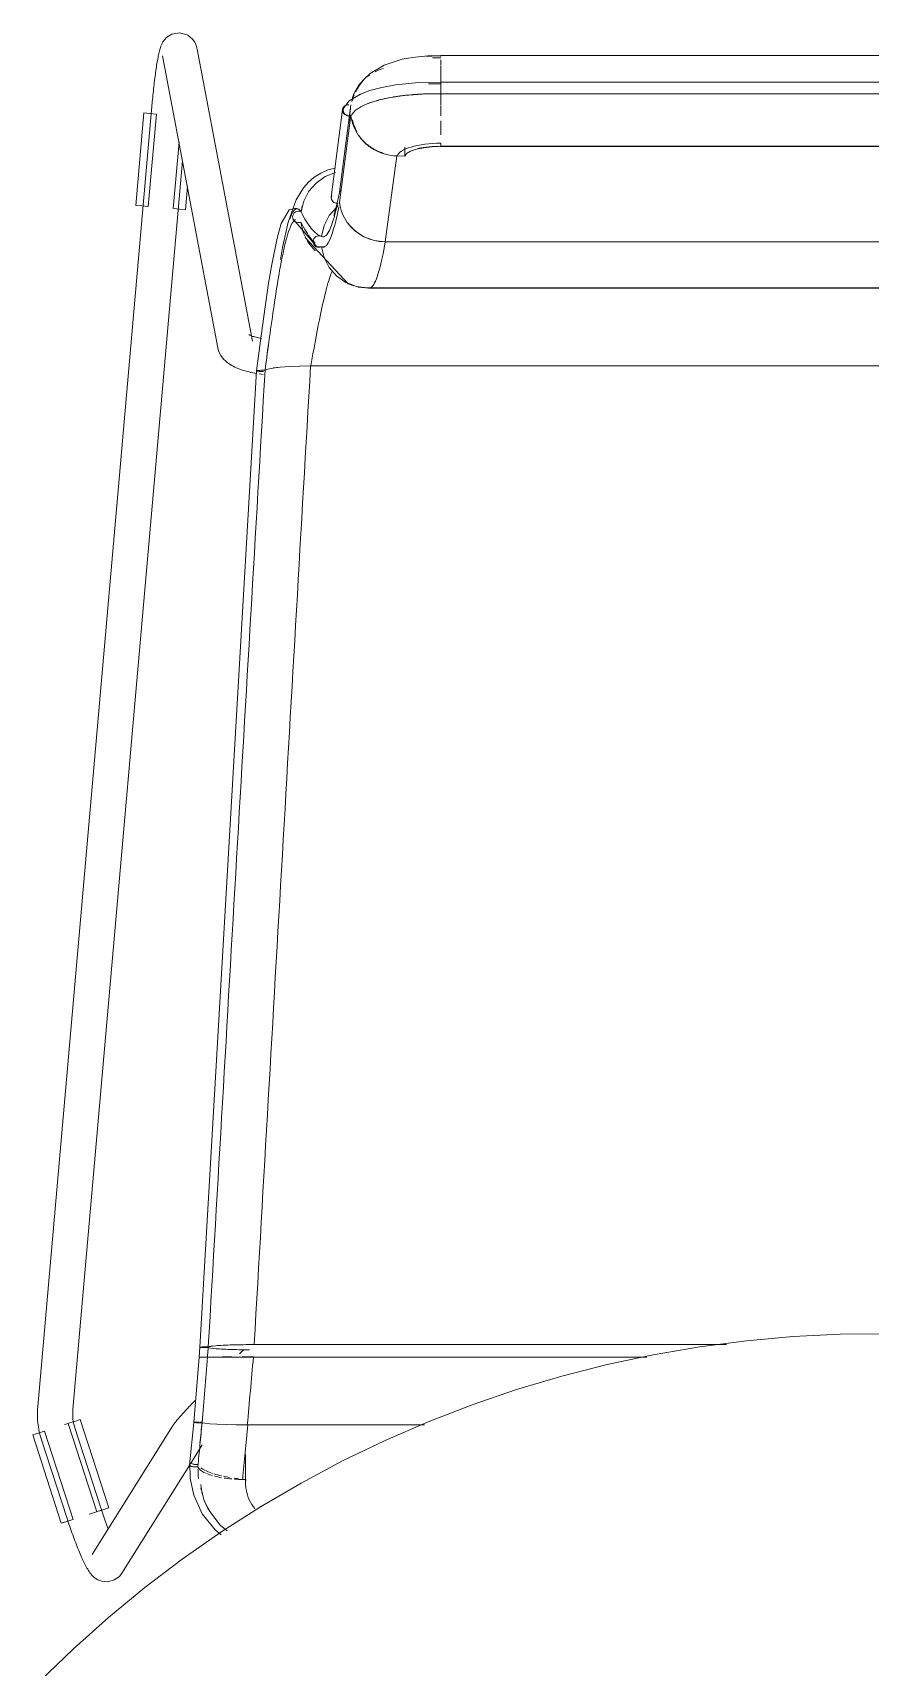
# Model space of a CAD drawing. Header units: millimetres. Extents: x 79795 to 317870, y -36033 to 97293.
# Drawn here: x 208511 to 208796, y 12592 to 13148 of the extents above; entities that cross this region are included whole.
import ezdxf

# ---------------------------------------------------------------- set-up
doc = ezdxf.new("R2010")
doc.units = ezdxf.units.MM
doc.header["$MEASUREMENT"] = 0
doc.layers.add('I-FURN', color=8, linetype='CONTINUOUS', lineweight=9)

msp = doc.modelspace()

# ---------------------------------------------------------------- linework, layer by layer
at = {"layer": 'I-FURN'}
for p, q in [((208561.12, 13147.86), (208558.36, 13147.37)), ((208563.87, 13147.02), (208561.12, 13147.86)), ((208554.3, 13142.06), (208554.19, 13141.66)), ((208554.41, 13142.46), (208554.3, 13142.06)), ((208554.54, 13142.85), (208554.41, 13142.46)), ((208554.68, 13143.26), (208554.54, 13142.85)), ((208554.85, 13143.69), (208554.68, 13143.26)), ((208555.07, 13144.16), (208554.85, 13143.69)), ((208555.37, 13144.72), (208555.07, 13144.16)), ((208555.85, 13145.42), (208555.37, 13144.72)), ((208556.7, 13146.33), (208555.85, 13145.42)), ((208558.36, 13147.37), (208556.7, 13146.33)), ((208563.87, 13147.02), (208565.44, 13145.7)), ((208565.44, 13145.7), (208566.19, 13144.62)), ((208566.19, 13144.62), (208566.57, 13143.82)), ((208566.57, 13143.82), (208566.78, 13143.2)), ((208566.78, 13143.2), (208566.92, 13142.68)), ((208566.92, 13142.68), (208567, 13142.27)), ((208585.82, 13042.97), (208567, 13142.27)), ((208553.23, 13136.78), (208553.14, 13136.19)), ((208553.32, 13137.35), (208553.23, 13136.78)), ((208553.41, 13137.9), (208553.32, 13137.35)), ((208553.51, 13138.43), (208553.41, 13137.9)), ((208553.6, 13138.94), (208553.51, 13138.43)), ((208553.7, 13139.44), (208553.6, 13138.94)), ((208553.79, 13139.92), (208553.7, 13139.44)), ((208553.89, 13140.38), (208553.79, 13139.92)), ((208553.99, 13140.82), (208553.89, 13140.38)), ((208554.09, 13141.25), (208553.99, 13140.82)), ((208554.19, 13141.66), (208554.09, 13141.25)), ((208555.21, 13140.03), (208574.03, 13040.74)), ((208625.82, 13133.94), (208630.54, 13136.81)), ((208630.54, 13136.81), (208636.69, 13138.83)), ((208636.69, 13138.83), (208640.18, 13139.48)), ((208640.18, 13139.48), (208645.39, 13140)), ((208645.39, 13140), (208649.91, 13140.08)), ((208649.91, 13140.08), (208649.91, 13139.91)), ((208944.76, 13140.08), (208649.91, 13140.08)), ((208649.91, 13139.78), (208649.91, 13140.06)), ((208649.91, 13136.84), (208649.91, 13138.59)), ((208649.91, 13133.98), (208649.91, 13136.56)), ((208552.43, 13130.96), (208552.35, 13130.25)), ((208552.52, 13131.66), (208552.43, 13130.96)), ((208552.6, 13132.35), (208552.52, 13131.66)), ((208552.69, 13133.02), (208552.6, 13132.35)), ((208552.78, 13133.69), (208552.69, 13133.02)), ((208552.86, 13134.33), (208552.78, 13133.69)), ((208552.95, 13134.97), (208552.86, 13134.33)), ((208553.05, 13135.59), (208552.95, 13134.97)), ((208553.14, 13136.19), (208553.05, 13135.59)), ((208622.17, 13130.03), (208623.84, 13132.1)), ((208623.84, 13132.1), (208625.82, 13133.94)), ((208634.46, 13130.1), (208642.35, 13130.89)), ((208642.35, 13130.89), (208649.91, 13131.04)), ((208649.91, 13133.82), (208649.91, 13130.8)), ((208649.91, 13130.8), (208649.91, 13133.81)), ((208649.91, 13131.04), (208649.91, 13130.97)), ((208944.76, 13131.04), (208649.91, 13131.04)), ((208649.91, 13127.09), (208649.91, 13131.04)), ((208649.91, 13130.97), (208649.91, 13130.78)), ((208649.91, 13130.78), (208649.91, 13130.47)), ((208551.89, 13125.84), (208551.82, 13125.09)), ((208551.96, 13126.59), (208551.89, 13125.84)), ((208552.03, 13127.33), (208551.96, 13126.59)), ((208552.11, 13128.07), (208552.03, 13127.33)), ((208552.19, 13128.81), (208552.11, 13128.07)), ((208552.27, 13129.53), (208552.19, 13128.81)), ((208552.35, 13130.25), (208552.27, 13129.53)), ((208618.71, 13124.65), (208622.54, 13126.96)), ((208620.84, 13127.76), (208622.17, 13130.03)), ((208622.54, 13126.96), (208625.71, 13128.15)), ((208625.71, 13128.15), (208629.75, 13129.23)), ((208632.08, 13125.68), (208628.58, 13124.88)), ((208629.75, 13129.23), (208634.46, 13130.1)), ((208637.51, 13126.51), (208632.08, 13125.68)), ((208643.5, 13126.99), (208637.51, 13126.51)), ((208649.91, 13127.08), (208643.5, 13126.99)), ((208649.91, 13130.47), (208649.91, 13130.08)), ((208649.91, 13130.08), (208649.91, 13129.63)), ((208649.91, 13129.63), (208649.91, 13129.14)), ((208649.91, 13129.14), (208649.91, 13128.64)), ((208649.91, 13128.64), (208649.91, 13128.16)), ((208649.91, 13128.16), (208649.91, 13127.74)), ((208649.91, 13127.74), (208649.91, 13127.41)), ((208649.91, 13127.41), (208649.91, 13127.19)), ((208649.91, 13127.19), (208649.91, 13127.09)), ((208649.91, 13127.11), (208649.91, 13123.3)), ((208649.91, 13123.3), (208649.91, 13127.11)), ((208649.91, 13127.08), (208944.76, 13127.08)), ((208551.73, 13124.18), (208512.79, 12680.86)), ((208546.16, 13089.16), (208548.92, 13120.57)), ((208548.92, 13120.57), (208550.96, 13120.4)), ((208550.39, 13088.79), (208553.15, 13120.2)), ((208550.96, 13120.4), (208553.03, 13120.21)), ((208551.75, 13124.34), (208551.73, 13124.18)), ((208551.82, 13125.09), (208551.75, 13124.34)), ((208612.6, 13091.99), (208616.46, 13121.77)), ((208615.43, 13090.09), (208619.28, 13119.79)), ((208615.45, 13093.64), (208619.3, 13123.33)), ((208616.82, 13122.27), (208618.71, 13124.65)), ((208618.53, 13117.36), (208619.15, 13122.14)), ((208625.75, 13124), (208625.24, 13123.81)), ((208628.58, 13124.88), (208625.75, 13124)), ((208649.91, 13119.54), (208649.91, 13123.1)), ((208649.91, 13116.07), (208649.91, 13117.92)), ((208649.91, 13116.06), (208649.91, 13115.59)), ((208649.91, 13113.09), (208649.91, 13115.55)), ((208560.83, 13110.65), (208558.84, 13088.05)), ((208637.56, 13108.93), (208637.56, 13105.92)), ((208641.53, 13108.24), (208644.02, 13108.75)), ((208644.02, 13108.75), (208646.87, 13109.07)), ((208646.87, 13109.07), (208649.91, 13109.18)), ((208944.76, 13109.24), (208649.91, 13109.24)), ((208649.91, 13109.18), (208944.76, 13109.18)), ((208524.74, 12679.81), (208562.04, 13104.31)), ((208630.98, 13076.71), (208634.84, 13105.99)), ((208634.84, 13105.99), (208637.56, 13105.92)), ((208637.56, 13105.92), (208638.2, 13106.78)), ((208638.2, 13106.78), (208639.55, 13107.57)), ((208639.55, 13107.57), (208641.53, 13108.24)), ((208606.84, 13098.78), (208604.87, 13097.1)), ((208609.04, 13100.16), (208606.84, 13098.78)), ((208610.54, 13098.93), (208607.46, 13096.76)), ((208611.41, 13101.19), (208609.04, 13100.16)), ((208614.06, 13100.33), (208610.54, 13098.93)), ((208613.92, 13101.84), (208611.41, 13101.19)), ((208563.07, 13087.68), (208563.77, 13095.57)), ((208603.13, 13095.13), (208600.63, 13091.02)), ((208604.87, 13097.1), (208603.13, 13095.13)), ((208604.98, 13093.93), (208603.24, 13090.61)), ((208607.46, 13096.76), (208604.98, 13093.93)), ((208612.66, 13092.23), (208612.59, 13091.76)), ((208612.84, 13092.67), (208612.66, 13092.23)), ((208614.2, 13088.12), (208615.58, 13094.42)), ((208548.2, 13088.98), (208546.16, 13089.16)), ((208550.27, 13088.8), (208548.2, 13088.98)), ((208561.03, 13087.86), (208558.96, 13088.04)), ((208563.07, 13087.68), (208561.03, 13087.86)), ((208595.56, 13083.03), (208598.33, 13087.67)), ((208600.63, 13091.02), (208597.95, 13083.39)), ((208598.33, 13087.67), (208600.51, 13088.2)), ((208599.73, 13086.21), (208600.03, 13086.61)), ((208600.03, 13086.61), (208599.73, 13086.22)), ((208600.03, 13086.61), (208600.42, 13086.92)), ((208600.42, 13086.92), (208600.03, 13086.61)), ((208600.42, 13086.92), (208600.87, 13087.11)), ((208600.87, 13087.11), (208600.42, 13086.92)), ((208600.51, 13088.2), (208601.43, 13087.9)), ((208600.87, 13087.11), (208601.37, 13087.19)), ((208601.37, 13087.19), (208600.87, 13087.11)), ((208601.37, 13087.19), (208601.86, 13087.14)), ((208601.86, 13087.15), (208601.37, 13087.19)), ((208602.33, 13086.98), (208601.86, 13087.15)), ((208601.86, 13087.14), (208602.33, 13086.98)), ((208603.24, 13090.61), (208602.33, 13086.98)), ((208602.33, 13086.98), (208602.72, 13088.99)), ((208614.45, 13088.59), (208611.94, 13085.72)), ((208612.59, 13091.76), (208612.66, 13091.29)), ((208612.66, 13091.29), (208612.85, 13090.85)), ((208612.85, 13090.85), (208613.14, 13090.47)), ((208613.14, 13090.47), (208613.52, 13090.17)), ((208613.45, 13085.69), (208614.2, 13088.12)), ((208613.52, 13090.17), (208613.97, 13089.97)), ((208613.97, 13089.97), (208614.47, 13089.9)), ((208614.94, 13089.02), (208614.45, 13088.59)), ((208614.47, 13089.9), (208614.96, 13089.93)), ((208615.43, 13090.09), (208615.62, 13088.94)), ((208594.15, 13078.03), (208595.56, 13083.03)), ((208597.95, 13083.39), (208596.06, 13074.87)), ((208599.46, 13085.28), (208599.54, 13085.76)), ((208599.53, 13085.76), (208599.46, 13085.28)), ((208599.52, 13084.79), (208599.46, 13085.28)), ((208599.46, 13085.28), (208599.52, 13084.79)), ((208599.7, 13084.33), (208599.52, 13084.79)), ((208599.52, 13084.79), (208599.7, 13084.33)), ((208599.73, 13086.22), (208599.53, 13085.76)), ((208599.54, 13085.76), (208599.73, 13086.21)), ((208599.66, 13084.42), (208607.78, 13075)), ((208599.81, 13084.15), (208599.68, 13084.36)), ((208599.99, 13083.93), (208599.7, 13084.33)), ((208599.7, 13084.33), (208599.99, 13083.93)), ((208600.37, 13083.61), (208599.99, 13083.93)), ((208599.99, 13083.93), (208600.37, 13083.61)), ((208600.82, 13083.4), (208600.37, 13083.61)), ((208600.37, 13083.61), (208600.82, 13083.4)), ((208601.31, 13083.31), (208600.82, 13083.4)), ((208600.82, 13083.4), (208601.31, 13083.31)), ((208601.81, 13083.34), (208601.31, 13083.31)), ((208601.31, 13083.31), (208601.81, 13083.34)), ((208602.28, 13083.49), (208601.81, 13083.34)), ((208601.81, 13083.34), (208602.28, 13083.49)), ((208603.08, 13079.88), (208602.28, 13083.49)), ((208602.28, 13083.49), (208603.07, 13079.88)), ((208610.19, 13082.32), (208609.29, 13078.61)), ((208611.94, 13085.72), (208610.19, 13082.32)), ((208618.06, 13083.32), (208620.55, 13080.58)), ((208592.35, 13069.01), (208594.15, 13078.03)), ((208603.07, 13079.88), (208604.71, 13076.56)), ((208604.72, 13076.56), (208603.08, 13079.88)), ((208603.77, 13078.23), (208618.37, 13062.53)), ((208604.71, 13076.56), (208607.11, 13073.72)), ((208607.11, 13073.72), (208604.72, 13076.56)), ((208606.52, 13077.35), (208606.45, 13076.86)), ((208606.45, 13076.86), (208606.52, 13076.37)), ((208606.46, 13076.86), (208606.52, 13077.35)), ((208606.52, 13076.37), (208606.46, 13076.86)), ((208606.52, 13077.35), (208606.71, 13077.81)), ((208606.71, 13077.81), (208606.52, 13077.35)), ((208606.71, 13075.91), (208606.52, 13076.37)), ((208606.52, 13076.37), (208606.71, 13075.91)), ((208606.71, 13077.81), (208607, 13078.21)), ((208607, 13078.21), (208606.71, 13077.81)), ((208607, 13075.5), (208606.71, 13075.91)), ((208606.71, 13075.91), (208607, 13075.5)), ((208607.38, 13078.53), (208607, 13078.21)), ((208607, 13078.21), (208607.39, 13078.52)), ((208607.39, 13075.19), (208607, 13075.5)), ((208607, 13075.5), (208607.38, 13075.19)), ((208607.83, 13078.73), (208607.38, 13078.53)), ((208607.38, 13075.19), (208607.83, 13074.99)), ((208607.39, 13078.52), (208607.84, 13078.73)), ((208607.84, 13074.99), (208607.39, 13075.19)), ((208608.33, 13078.81), (208607.83, 13078.73)), ((208607.84, 13078.73), (208608.33, 13078.81)), ((208608.33, 13078.81), (208608.82, 13078.77)), ((208608.82, 13078.77), (208608.33, 13078.81)), ((208608.61, 13078.89), (208609.05, 13078.71)), ((208608.82, 13078.77), (208609.29, 13078.61)), ((208609.29, 13078.61), (208608.82, 13078.77)), ((208620.55, 13080.58), (208623.66, 13078.5)), ((208623.66, 13078.5), (208627.21, 13077.19)), ((208627.21, 13077.19), (208630.98, 13076.71)), ((208963.69, 13076.71), (208630.98, 13076.71)), ((208630.98, 13076.71), (208963.69, 13076.71)), ((208596.06, 13074.87), (208595.33, 13070.81)), ((208607.48, 13075.14), (208610.36, 13075.09)), ((208607.83, 13074.99), (208608.33, 13074.9)), ((208608.33, 13074.91), (208607.84, 13074.99)), ((208608.82, 13074.94), (208608.33, 13074.91)), ((208608.33, 13074.9), (208608.82, 13074.94)), ((208609.29, 13075.11), (208608.82, 13074.94)), ((208608.82, 13074.94), (208609.29, 13075.1)), ((208609.29, 13075.1), (208610.19, 13071.39)), ((208611.94, 13068), (208610.19, 13071.39)), ((208610.19, 13071.39), (208611.94, 13067.99)), ((208591.31, 13062.7), (208592.35, 13069.01)), ((208614.45, 13065.13), (208611.94, 13068)), ((208611.94, 13067.99), (208614.45, 13065.12)), ((208617.59, 13062.96), (208614.45, 13065.13)), ((208614.45, 13065.12), (208617.58, 13062.95)), ((208590.13, 13054.68), (208591.31, 13062.7)), ((208617.27, 13063.13), (208621.73, 13061.4)), ((208617.58, 13062.95), (208621.15, 13061.59)), ((208621.16, 13061.59), (208617.59, 13062.96)), ((208618.37, 13062.53), (208620.29, 13061.83)), ((208621.15, 13061.59), (208624.94, 13061.11)), ((208624.94, 13061.11), (208621.16, 13061.59)), ((208621.73, 13061.4), (208625.48, 13060.96)), ((208969.73, 13061.11), (208624.94, 13061.11)), ((208624.94, 13061.11), (208969.73, 13061.11)), ((208625.48, 13060.96), (208930.28, 13060.96)), ((208588.78, 13044.75), (208590.13, 13054.68)), ((208584.6, 13045.2), (208584.62, 13045.19)), ((208584.62, 13045.19), (208584.7, 13045.15)), ((208584.7, 13045.15), (208584.78, 13045.1)), ((208584.78, 13045.1), (208584.94, 13045.02)), ((208584.94, 13045.02), (208585.13, 13044.94)), ((208585.13, 13044.94), (208585.36, 13044.84)), ((208585.36, 13044.84), (208585.63, 13044.74)), ((208585.63, 13044.74), (208585.94, 13044.63)), ((208585.94, 13044.63), (208586.27, 13044.53)), ((208586.27, 13044.53), (208586.64, 13044.42)), ((208586.64, 13044.42), (208587.03, 13044.31)), ((208587.03, 13044.31), (208587.45, 13044.2)), ((208587.22, 13032.89), (208588.78, 13044.75)), ((208587.45, 13044.2), (208587.9, 13044.1)), ((208587.9, 13044.1), (208588.37, 13044)), ((208588.37, 13044), (208588.86, 13043.9)), ((208574.03, 13040.74), (208574.29, 13039.75)), ((208574.29, 13039.75), (208574.65, 13038.86)), ((208574.65, 13038.86), (208575.09, 13038.07)), ((208575.09, 13038.07), (208575.57, 13037.38)), ((208575.57, 13037.38), (208576.08, 13036.78)), ((208576.08, 13036.78), (208576.6, 13036.26)), ((208576.6, 13036.26), (208577.13, 13035.81)), ((208587.22, 13032.89), (208567.93, 12700.98)), ((208577.13, 13035.81), (208577.67, 13035.41)), ((208577.67, 13035.41), (208578.2, 13035.05)), ((208578.2, 13035.05), (208578.74, 13034.73)), ((208578.74, 13034.73), (208579.28, 13034.44)), ((208579.28, 13034.44), (208579.83, 13034.17)), ((208579.83, 13034.17), (208580.39, 13033.91)), ((208580.39, 13033.91), (208580.96, 13033.68)), ((208580.96, 13033.68), (208581.54, 13033.46)), ((208581.54, 13033.46), (208582.13, 13033.25)), ((208582.13, 13033.25), (208582.74, 13033.06)), ((208582.74, 13033.06), (208583.35, 13032.88)), ((208583.35, 13032.88), (208583.98, 13032.7)), ((208583.98, 13032.7), (208584.63, 13032.54)), ((208584.63, 13032.54), (208585.28, 13032.39)), ((208585.28, 13032.39), (208585.95, 13032.25)), ((208585.95, 13032.25), (208586.63, 13032.11)), ((208586.63, 13032.11), (208587.32, 13031.99)), ((208587.29, 13032.95), (208587.22, 13032.89)), ((208587.22, 13032.89), (208587.29, 13032.95)), ((208587.22, 13032.89), (208587.28, 13032.84)), ((208587.28, 13032.84), (208587.22, 13032.89)), ((208587.28, 13032.84), (208587.47, 13032.79)), ((208587.46, 13032.79), (208587.28, 13032.84)), ((208587.49, 13033), (208587.29, 13032.95)), ((208587.29, 13032.95), (208587.48, 13033)), ((208587.75, 13032.75), (208587.46, 13032.79)), ((208587.47, 13032.79), (208587.76, 13032.75)), ((208587.48, 13033), (208587.78, 13033.04)), ((208587.79, 13033.04), (208587.49, 13033)), ((208588.13, 13032.71), (208587.75, 13032.75)), ((208587.76, 13032.75), (208588.14, 13032.71)), ((208587.78, 13033.04), (208588.17, 13033.07)), ((208588.17, 13033.07), (208587.79, 13033.04)), ((208588.03, 13031.87), (208588.74, 13031.76)), ((208588.59, 13032.69), (208588.13, 13032.71)), ((208588.14, 13032.71), (208588.59, 13032.69)), ((208588.63, 13033.1), (208588.17, 13033.07)), ((208588.17, 13033.07), (208588.62, 13033.1)), ((208588.59, 13032.69), (208589.08, 13032.68)), ((208589.08, 13032.68), (208588.59, 13032.69)), ((208588.62, 13033.1), (208589.12, 13033.1)), ((208589.12, 13033.1), (208588.63, 13033.1)), ((208588.74, 13031.76), (208589.47, 13031.66)), ((208589.08, 13032.68), (208589.58, 13032.68)), ((208589.58, 13032.68), (208589.08, 13032.68)), ((208589.62, 13033.1), (208589.12, 13033.1)), ((208589.12, 13033.1), (208589.61, 13033.1)), ((208589.61, 13033.1), (208590.09, 13033.08)), ((208590.09, 13033.08), (208589.62, 13033.1)), ((208590.99, 13033.48), (208590.09, 13033.08)), ((208590.09, 13033.08), (208590.99, 13033.48)), ((208592.74, 13033.85), (208590.99, 13033.48)), ((208590.99, 13033.48), (208592.73, 13033.85)), ((208595.23, 13034.16), (208592.74, 13033.85)), ((208592.92, 13033.88), (208595.2, 13034.16)), ((208598.33, 13034.4), (208595.23, 13034.16)), ((208595.23, 13034.16), (208598.29, 13034.4)), ((208601.87, 13034.55), (208598.33, 13034.4)), ((208598.33, 13034.4), (208601.81, 13034.55)), ((208605.64, 13034.61), (208601.87, 13034.55)), ((208601.87, 13034.55), (208605.56, 13034.61)), ((208989.04, 13034.61), (208605.64, 13034.61)), ((208605.64, 13034.61), (208989.04, 13034.61)), ((208753.74, 12703.19), (208737.88, 12701.13)), ((208769.68, 12704.62), (208753.74, 12703.19)), ((208785.66, 12705.4), (208769.68, 12704.62)), ((208801.66, 12705.55), (208785.66, 12705.4)), ((208567.66, 12697.63), (208565.83, 12675.42)), ((208567.66, 12697.63), (208567.93, 12700.98)), ((208567.73, 12697.62), (208567.66, 12697.63)), ((208567.66, 12697.63), (208567.73, 12697.63)), ((208567.72, 12697.63), (208567.66, 12697.63)), ((208567.66, 12697.63), (208567.72, 12697.62)), ((208568.21, 12697.62), (208567.91, 12697.62)), ((208567.91, 12697.62), (208568.2, 12697.62)), ((208568, 12701.01), (208567.93, 12700.98)), ((208567.93, 12700.98), (208568, 12700.96)), ((208568.19, 12701.04), (208568, 12701.01)), ((208568, 12700.96), (208568.19, 12700.93)), ((208568.48, 12701.06), (208568.19, 12701.04)), ((208568.19, 12700.93), (208568.48, 12700.91)), ((208568.2, 12697.62), (208568.58, 12697.62)), ((208568.21, 12697.63), (208568.59, 12697.63)), ((208568.59, 12697.63), (208568.21, 12697.63)), ((208568.59, 12697.62), (208568.21, 12697.62)), ((208568.86, 12701.08), (208568.48, 12701.06)), ((208568.48, 12700.91), (208568.87, 12700.89)), ((208568.58, 12697.62), (208569.04, 12697.62)), ((208568.59, 12697.63), (208569.05, 12697.63)), ((208569.04, 12697.63), (208568.59, 12697.63)), ((208569.04, 12697.62), (208568.59, 12697.62)), ((208569.31, 12701.09), (208568.86, 12701.08)), ((208568.87, 12700.89), (208569.32, 12700.88)), ((208569.53, 12697.63), (208569.04, 12697.63)), ((208569.53, 12697.62), (208569.04, 12697.62)), ((208569.04, 12697.62), (208569.53, 12697.62)), ((208569.05, 12697.63), (208569.54, 12697.63)), ((208569.8, 12701.09), (208569.31, 12701.09)), ((208569.32, 12700.88), (208569.81, 12700.87)), ((208570.03, 12697.63), (208569.53, 12697.63)), ((208570.03, 12697.62), (208569.53, 12697.62)), ((208569.53, 12697.62), (208570.02, 12697.62)), ((208569.54, 12697.63), (208570.03, 12697.63)), ((208570.3, 12701.09), (208569.8, 12701.09)), ((208569.81, 12700.87), (208570.3, 12700.88)), ((208570.02, 12697.62), (208570.5, 12697.62)), ((208570.03, 12697.63), (208570.5, 12697.63)), ((208570.5, 12697.63), (208570.03, 12697.63)), ((208570.5, 12697.62), (208570.03, 12697.62)), ((208570.77, 12701.08), (208570.3, 12701.09)), ((208570.3, 12700.88), (208570.77, 12700.88)), ((208571.39, 12697.6), (208570.5, 12697.62)), ((208570.5, 12697.62), (208571.38, 12697.6)), ((208571.66, 12701.29), (208570.77, 12701.08)), ((208570.77, 12700.88), (208571.68, 12700.67)), ((208571.38, 12697.6), (208573.13, 12697.59)), ((208573.13, 12697.59), (208571.39, 12697.6)), ((208571.4, 12697.65), (208573.15, 12697.66)), ((208573.15, 12697.66), (208571.4, 12697.65)), ((208573.4, 12701.49), (208571.66, 12701.29)), ((208571.68, 12700.67), (208573.43, 12700.48)), ((208575.63, 12697.58), (208573.13, 12697.59)), ((208573.13, 12697.59), (208575.63, 12697.58)), ((208573.15, 12697.66), (208575.65, 12697.67)), ((208575.65, 12697.67), (208573.15, 12697.66)), ((208575.91, 12701.65), (208573.4, 12701.49)), ((208573.43, 12700.48), (208575.92, 12700.32)), ((208575.63, 12697.58), (208578.77, 12697.57)), ((208578.77, 12697.57), (208575.64, 12697.58)), ((208575.65, 12697.67), (208578.77, 12697.68)), ((208578.77, 12697.68), (208575.65, 12697.67)), ((208579.04, 12701.77), (208575.91, 12701.65)), ((208575.92, 12700.32), (208579.04, 12700.2)), ((208582.33, 12697.56), (208578.77, 12697.57)), ((208578.77, 12697.57), (208582.33, 12697.56)), ((208582.6, 12701.85), (208579.04, 12701.77)), ((208579.04, 12700.2), (208582.59, 12700.12)), ((208582.9, 12700.24), (208581.42, 12698.71)), ((208582.33, 12697.69), (208586.11, 12697.69)), ((208586.11, 12697.69), (208582.33, 12697.69)), ((208586.12, 12697.56), (208582.33, 12697.56)), ((208582.33, 12697.56), (208586.12, 12697.56)), ((208582.59, 12700.12), (208584.85, 12700.09)), ((208586.39, 12701.88), (208582.6, 12701.85)), ((208719.86, 12697.56), (208586.12, 12697.56)), ((208586.12, 12697.56), (208719.86, 12697.56)), ((208746.96, 12701.88), (208586.39, 12701.88)), ((208586.39, 12701.88), (208746.96, 12701.88)), ((208722.11, 12698.44), (208706.46, 12695.11)), ((208737.88, 12701.13), (208722.11, 12698.44)), ((208706.46, 12695.11), (208690.95, 12691.17)), ((208675.62, 12686.6), (208660.48, 12681.43)), ((208690.95, 12691.17), (208675.62, 12686.6)), ((208512.79, 12680.86), (208512.71, 12679.72)), ((208563.8, 12680.24), (208564.19, 12680.67)), ((208564.19, 12680.67), (208564.59, 12681.1)), ((208564.59, 12681.1), (208565, 12681.55)), ((208565, 12681.55), (208565.43, 12682)), ((208565.43, 12682), (208565.86, 12682.46)), ((208565.86, 12682.46), (208566.3, 12682.93)), ((208660.48, 12681.43), (208645.56, 12675.66)), ((208512.71, 12679.72), (208512.68, 12678.58)), ((208512.68, 12678.58), (208512.69, 12677.44)), ((208512.69, 12677.44), (208512.75, 12676.3)), ((208512.75, 12676.3), (208512.86, 12675.16)), ((208512.86, 12675.16), (208513.01, 12674.03)), ((208523.19, 12675.09), (208532.87, 12645.08)), ((208523.3, 12675.13), (208525.28, 12675.76)), ((208524.68, 12678.46), (208524.69, 12679.12)), ((208524.69, 12677.8), (208524.68, 12678.46)), ((208524.69, 12679.12), (208524.74, 12679.78)), ((208524.72, 12677.13), (208524.69, 12677.8)), ((208524.78, 12676.48), (208524.72, 12677.13)), ((208524.74, 12679.78), (208524.74, 12679.81)), ((208524.87, 12675.82), (208524.78, 12676.48)), ((208524.99, 12675.17), (208524.87, 12675.82)), ((208525.13, 12674.52), (208524.99, 12675.17)), ((208525.28, 12675.76), (208527.23, 12676.39)), ((208536.92, 12646.39), (208527.23, 12676.39)), ((208559.15, 12674.97), (208559.33, 12675.19)), ((208559.33, 12675.19), (208559.51, 12675.41)), ((208559.51, 12675.41), (208559.7, 12675.64)), ((208559.7, 12675.64), (208559.9, 12675.88)), ((208559.9, 12675.88), (208560.11, 12676.14)), ((208560.11, 12676.14), (208560.34, 12676.4)), ((208560.34, 12676.4), (208560.58, 12676.68)), ((208560.58, 12676.68), (208560.84, 12676.98)), ((208560.84, 12676.98), (208561.11, 12677.29)), ((208561.11, 12677.29), (208561.4, 12677.61)), ((208561.4, 12677.61), (208561.7, 12677.94)), ((208561.7, 12677.94), (208562.02, 12678.3)), ((208562.02, 12678.3), (208562.35, 12678.66)), ((208562.35, 12678.66), (208562.69, 12679.04)), ((208562.69, 12679.04), (208563.05, 12679.43)), ((208563.05, 12679.43), (208563.42, 12679.83)), ((208563.42, 12679.83), (208563.8, 12680.24)), ((208565.83, 12675.42), (208564.41, 12660.93)), ((208565.89, 12675.45), (208565.83, 12675.42)), ((208565.83, 12675.42), (208565.9, 12675.45)), ((208565.83, 12675.42), (208565.9, 12675.4)), ((208565.9, 12675.4), (208565.83, 12675.42)), ((208566.08, 12675.47), (208565.89, 12675.45)), ((208565.9, 12675.45), (208566.08, 12675.47)), ((208565.9, 12675.4), (208566.09, 12675.37)), ((208566.37, 12675.5), (208566.08, 12675.47)), ((208566.08, 12675.47), (208566.38, 12675.5)), ((208566.09, 12675.37), (208566.38, 12675.35)), ((208566.39, 12675.35), (208566.09, 12675.37)), ((208566.75, 12675.51), (208566.37, 12675.5)), ((208566.38, 12675.5), (208566.76, 12675.51)), ((208566.38, 12675.35), (208566.77, 12675.34)), ((208566.77, 12675.34), (208566.39, 12675.35)), ((208567.21, 12675.52), (208566.75, 12675.51)), ((208566.76, 12675.51), (208567.21, 12675.52)), ((208566.77, 12675.34), (208567.22, 12675.33)), ((208567.22, 12675.33), (208566.77, 12675.34)), ((208567.7, 12675.53), (208567.21, 12675.52)), ((208567.21, 12675.52), (208567.7, 12675.53)), ((208567.22, 12675.33), (208567.71, 12675.32)), ((208567.72, 12675.32), (208567.22, 12675.33)), ((208567.71, 12675.32), (208568.21, 12675.32)), ((208568.21, 12675.32), (208567.72, 12675.32)), ((208568.67, 12675.52), (208568.19, 12675.53)), ((208568.2, 12675.53), (208568.67, 12675.52)), ((208568.21, 12675.32), (208568.68, 12675.33)), ((208568.68, 12675.33), (208568.21, 12675.32)), ((208568.68, 12675.33), (208569.57, 12675.14)), ((208569.57, 12675.14), (208568.68, 12675.33)), ((208569.57, 12675.14), (208571.31, 12674.96)), ((208571.29, 12674.96), (208569.57, 12675.14)), ((208645.56, 12675.66), (208630.88, 12669.29)), ((208511.07, 12671.18), (208513.03, 12671.81)), ((208520.76, 12641.17), (208511.07, 12671.18)), ((208513.01, 12674.03), (208513.2, 12672.9)), ((208513.03, 12671.81), (208515, 12672.44)), ((208513.2, 12672.9), (208513.44, 12671.79)), ((208513.44, 12671.79), (208513.73, 12670.68)), ((208513.73, 12670.68), (208514.06, 12669.59)), ((208514.06, 12669.59), (208514.07, 12669.54)), ((208514.07, 12669.54), (208522.78, 12642.73)), ((208524.8, 12642.48), (208515.12, 12672.48)), ((208521.92, 12674.68), (208523.09, 12675.06)), ((208525.29, 12673.88), (208525.13, 12674.52)), ((208525.49, 12673.25), (208525.29, 12673.88)), ((208534.2, 12646.43), (208525.49, 12673.25)), ((208558.58, 12674.16), (208531.27, 12630.57)), ((208558.58, 12674.16), (208558.79, 12674.48)), ((208558.79, 12674.48), (208558.98, 12674.74)), ((208558.98, 12674.74), (208559.15, 12674.97)), ((208573.74, 12674.81), (208571.3, 12674.96)), ((208571.31, 12674.96), (208573.79, 12674.81)), ((208576.82, 12674.7), (208573.78, 12674.81)), ((208573.79, 12674.81), (208576.88, 12674.69)), ((208576.88, 12674.69), (208580.32, 12674.62)), ((208580.32, 12674.62), (208576.88, 12674.69)), ((208580.42, 12674.62), (208584.18, 12674.59)), ((208584.06, 12674.59), (208580.42, 12674.62)), ((208584.18, 12674.59), (208644.29, 12674.59)), ((208644.29, 12674.59), (208584.18, 12674.59)), ((208564.71, 12661.34), (208568.75, 12667.79)), ((208583.47, 12664.55), (208583.47, 12654.8)), ((208630.88, 12669.29), (208616.47, 12662.35)), ((208541.44, 12624.2), (208564.48, 12660.97)), ((208564.62, 12656.37), (208564.53, 12661.83)), ((208616.47, 12662.35), (208602.34, 12654.83)), ((208565.83, 12650.72), (208564.62, 12656.37)), ((208583.53, 12656.04), (208582.48, 12656.04)), ((208602.34, 12654.83), (208588.53, 12646.75)), ((208568.73, 12644.4), (208565.83, 12650.72)), ((208571.31, 12645.11), (208569.4, 12648.8)), ((208522.71, 12641.8), (208520.76, 12641.17)), ((208524.69, 12642.44), (208522.71, 12641.8)), ((208522.93, 12642.27), (208522.78, 12642.73)), ((208523.18, 12641.53), (208522.93, 12642.27)), ((208530.3, 12644.25), (208532.78, 12645.05)), ((208534.96, 12645.76), (208532.99, 12645.12)), ((208534.31, 12646.11), (208534.2, 12646.43)), ((208534.53, 12645.41), (208534.31, 12646.11)), ((208534.76, 12644.72), (208534.53, 12645.41)), ((208535, 12644.04), (208534.76, 12644.72)), ((208536.92, 12646.39), (208534.96, 12645.76)), ((208535.23, 12643.36), (208535, 12644.04)), ((208535.46, 12642.69), (208535.23, 12643.36)), ((208535.7, 12642.02), (208535.46, 12642.69)), ((208535.93, 12641.36), (208535.7, 12642.02)), ((208573.07, 12638.87), (208568.73, 12644.4)), ((208574.8, 12640.54), (208571.31, 12645.11)), ((208588.53, 12646.75), (208575.06, 12638.13)), ((208523.42, 12640.79), (208523.18, 12641.53)), ((208523.67, 12640.06), (208523.42, 12640.79)), ((208523.92, 12639.33), (208523.67, 12640.06)), ((208524.18, 12638.61), (208523.92, 12639.33)), ((208524.43, 12637.89), (208524.18, 12638.61)), ((208524.68, 12637.19), (208524.43, 12637.89)), ((208524.94, 12636.49), (208524.68, 12637.19)), ((208525.19, 12635.8), (208524.94, 12636.49)), ((208536.17, 12640.72), (208535.93, 12641.36)), ((208536.41, 12640.08), (208536.17, 12640.72)), ((208536.64, 12639.46), (208536.41, 12640.08)), ((208575.06, 12638.13), (208561.94, 12628.97)), ((208575.12, 12637.23), (208573.07, 12638.87)), ((208577.15, 12638.58), (208574.8, 12640.54)), ((208525.45, 12635.12), (208525.19, 12635.8)), ((208525.7, 12634.46), (208525.45, 12635.12)), ((208525.96, 12633.8), (208525.7, 12634.46)), ((208526.21, 12633.16), (208525.96, 12633.8)), ((208526.46, 12632.54), (208526.21, 12633.16)), ((208526.71, 12631.93), (208526.46, 12632.54)), ((208526.95, 12631.33), (208526.71, 12631.93)), ((208527.2, 12630.75), (208526.95, 12631.33)), ((208527.44, 12630.19), (208527.2, 12630.75)), ((208527.68, 12629.65), (208527.44, 12630.19)), ((208527.92, 12629.12), (208527.68, 12629.65)), ((208528.16, 12628.61), (208527.92, 12629.12)), ((208528.39, 12628.12), (208528.16, 12628.61)), ((208528.62, 12627.64), (208528.39, 12628.12)), ((208528.85, 12627.19), (208528.62, 12627.64)), ((208529.08, 12626.75), (208528.85, 12627.19)), ((208529.31, 12626.32), (208529.08, 12626.75)), ((208529.54, 12625.91), (208529.31, 12626.32)), ((208529.77, 12625.51), (208529.54, 12625.91)), ((208530.02, 12625.12), (208529.77, 12625.51)), ((208530.27, 12624.73), (208530.02, 12625.12)), ((208561.94, 12628.97), (208549.19, 12619.3)), ((208530.55, 12624.34), (208530.27, 12624.73)), ((208530.86, 12623.94), (208530.55, 12624.34)), ((208531.23, 12623.51), (208530.86, 12623.94)), ((208531.69, 12623.05), (208531.23, 12623.51)), ((208532.32, 12622.53), (208531.69, 12623.05)), ((208533.24, 12621.96), (208532.32, 12622.53)), ((208534.62, 12621.44), (208533.24, 12621.96)), ((208536.59, 12621.27), (208534.62, 12621.44)), ((208538.82, 12621.86), (208536.59, 12621.27)), ((208540.55, 12623.08), (208538.82, 12621.86)), ((208540.55, 12623.08), (208541.44, 12624.2)), ((208549.19, 12619.3), (208536.85, 12609.13)), ((208536.85, 12609.13), (208524.91, 12598.47)), ((208524.91, 12598.47), (208513.42, 12587.34))]:
    msp.add_line(p, q, dxfattribs=at)
for centre, major_axis, ratio, start_param, end_param in [((208649.91, 13135.8), (-12.4, 0), 0.287441, 4.712389, 4.950404), ((208649.91, 13124.33), (0, -15.75), 0.000004, 5.8107, 5.99294), ((208614.55, 13091.76), (-1.96, 0), 0.955139, 5.775592, 8.064923), ((208631.11, 13091.78), (-15.78, 0), 0.955139, 0.112537, 0.354036), ((208631.11, 13091.78), (-15.78, 0), 0.955139, 0.354206, 0.595753), ((208631.11, 13091.78), (-15.78, 0), 0.955139, 0.595876, 1.562553)]:
    msp.add_ellipse(centre, major_axis=major_axis, ratio=ratio, start_param=start_param, end_param=end_param, dxfattribs=at)
for points in [[(208644.94, 13139.77), (208646.52, 13139.92), (208648.2, 13139.99), (208649.91, 13139.99)], [(208630.31, 13135.63), (208629.35, 13135.38), (208628.42, 13135.03), (208627.53, 13134.6)], [(208619.48, 13119.78), (208619.83, 13120.51), (208621.14, 13121.91), (208624.84, 13123.81), (208629.91, 13125.34), (208636.06, 13126.45), (208642.91, 13127.08), (208647.56, 13127.15), (208649.91, 13127.11)], [(208619.76, 13124.74), (208619.92, 13125.4), (208620.12, 13126.05), (208620.36, 13126.68)], [(208645.65, 13130.49), (208647.06, 13130.53), (208648.48, 13130.53), (208649.91, 13130.51)], [(208619.01, 13119.63), (208618.93, 13119.62), (208618.77, 13119.6), (208618.6, 13119.6), (208618.52, 13119.61)], [(208619.28, 13119.79), (208619.43, 13118.55), (208620.01, 13116.17), (208621.77, 13112.83), (208624.3, 13109.99), (208627.45, 13107.8), (208631.05, 13106.39), (208633.55, 13106.03), (208634.84, 13105.99)], [(208620.37, 13116.2), (208620.11, 13116.88), (208619.94, 13117.58), (208619.79, 13118.28)], [(208621.26, 13114.28), (208620.94, 13114.86), (208620.71, 13115.48), (208620.52, 13116.11)], [(208635.09, 13106), (208635.34, 13107.11), (208638.73, 13109.28), (208646.12, 13110.25), (208649.91, 13110.3)], [(208649.07, 13109.23), (208646.29, 13109.17), (208643.15, 13108.9), (208641.53, 13108.29)], [(208624.94, 13061.11), (208625.12, 13061.01), (208625.3, 13060.96), (208625.48, 13060.96)], [(208591.26, 13042.25), (208590.88, 13039.22), (208590.49, 13036.15), (208590.1, 13033.09)], [(208570.77, 12701.08), (208573.99, 12756.49), (208580.43, 12867.25), (208586.87, 12977.85), (208590.09, 13033.08)], [(208595.97, 12868.37), (208599.17, 12923.83), (208602.36, 12979.25), (208605.56, 13034.61)], [(208586.39, 12701.88), (208589.58, 12757.4), (208592.78, 12812.93), (208595.97, 12868.37)], [(208570.77, 12700.88), (208570.18, 12700.87), (208568.67, 12700.87), (208567.93, 12700.95), (208567.93, 12700.98)], [(208568.68, 12675.33), (208568.99, 12679.04), (208569.59, 12686.46), (208570.19, 12693.9), (208570.5, 12697.62)], [(208570.77, 12701.08), (208570.72, 12700.51), (208570.63, 12699.35), (208570.54, 12698.2), (208570.5, 12697.62)], [(208570.77, 12700.88), (208570.73, 12700.34), (208570.64, 12699.26), (208570.55, 12698.17), (208570.5, 12697.63)], [(208585.09, 12686.07), (208585.43, 12689.9), (208585.78, 12693.73), (208586.12, 12697.56)], [(208568.67, 12675.52), (208568.97, 12679.16), (208569.27, 12682.81), (208569.58, 12686.47)], [(208569.88, 12690.08), (208569.91, 12690.49), (208569.94, 12690.9), (208569.98, 12691.31)], [(208584.06, 12674.59), (208584.4, 12678.42), (208584.75, 12682.24), (208585.09, 12686.07)], [(208568.68, 12675.33), (208568.44, 12672.81), (208567.96, 12667.77), (208567.48, 12662.82), (208567.24, 12660.38)], [(208568.67, 12675.52), (208568.43, 12673.14), (208568.2, 12670.78), (208567.96, 12668.43)], [(208584.18, 12674.59), (208583.87, 12671.46), (208583.28, 12665.21), (208582.74, 12659.07), (208582.48, 12656.04)], [(208564.59, 12661.68), (208564.63, 12661.64), (208564.75, 12661.54), (208565.05, 12661.41), (208565.44, 12661.29), (208565.89, 12661.2), (208566.38, 12661.13), (208566.88, 12661.1), (208567.2, 12661.1), (208567.35, 12661.11)], [(208569.79, 12658.21), (208569.1, 12658.53), (208567.95, 12659.23), (208567.39, 12659.98), (208567.24, 12660.38)], [(208567.28, 12659.55), (208567.29, 12658.89), (208567.33, 12658.25), (208567.39, 12657.6)], [(208567.42, 12656.38), (208567.33, 12657.2), (208567.32, 12658.02), (208567.33, 12658.85)], [(208568.25, 12660.02), (208568.66, 12659.7), (208569.18, 12659.37), (208569.82, 12659.07)], [(208570.07, 12658.95), (208570.71, 12658.65), (208571.45, 12658.38), (208572.27, 12658.11)], [(208568.21, 12653.13), (208568.41, 12652.4), (208568.65, 12651.69), (208568.91, 12650.98)], [(208572.22, 12657.32), (208571.49, 12657.53), (208570.86, 12657.76), (208570.26, 12658.01)], [(208572.7, 12657.96), (208573.5, 12657.71), (208574.38, 12657.48), (208575.29, 12657.26)], [(208575.27, 12656.64), (208574.43, 12656.79), (208573.63, 12656.95), (208572.89, 12657.14)], [(208575.95, 12657.11), (208576.6, 12656.97), (208577.26, 12656.83), (208577.94, 12656.71)], [(208578.76, 12656.21), (208577.86, 12656.28), (208576.98, 12656.39), (208576.13, 12656.51)], [(208579.64, 12656.46), (208580.11, 12656.39), (208580.59, 12656.34), (208581.07, 12656.29)], [(208582.48, 12656.04), (208581.53, 12656.05), (208580.6, 12656.08), (208579.69, 12656.14)], [(208583.48, 12654.52), (208583.46, 12655.03), (208583.48, 12655.54), (208583.53, 12656.05)]]:
    msp.add_open_spline(points, degree=3, dxfattribs=at)
for points, knots in [([(208625.56, 13133.46), (208625.16, 13133.18), (208623.79, 13132.15), (208621.78, 13129.98), (208620.17, 13127.13), (208619.71, 13125.19), (208619.54, 13124.42)], [0.434972, 0.434972, 0.434972, 0.434972, 0.5, 0.6666667, 0.8333333, 0.9407177, 0.9407177, 0.9407177, 0.9407177]), ([(208618.42, 13123.37), (208618.28, 13123.38), (208618.06, 13123.36), (208617.77, 13123.29), (208617.5, 13123.19), (208617.18, 13123.01), (208616.86, 13122.72), (208616.63, 13122.36), (208616.49, 13122.01), (208616.45, 13121.7), (208616.44, 13121.43), (208616.48, 13121.17), (208616.55, 13120.91), (208616.66, 13120.66), (208616.85, 13120.35), (208617.18, 13120.03), (208617.58, 13119.79), (208617.93, 13119.67), (208618.3, 13119.6), (208618.74, 13119.61), (208619.1, 13119.71), (208619.28, 13119.79)], [0.1111111, 0.1111111, 0.1111111, 0.1111111, 0.1666667, 0.1944444, 0.2222222, 0.2777778, 0.3333333, 0.3888889, 0.4444444, 0.4791667, 0.5138889, 0.5486111, 0.5833333, 0.6180556, 0.6527778, 0.7222222, 0.7916667, 0.8263889, 0.8611111, 0.9305556, 1, 1, 1, 1]), ([(208618.03, 13119.7), (208617.91, 13119.74), (208617.68, 13119.83), (208617.26, 13120.11), (208616.81, 13120.66), (208616.56, 13121.53), (208616.79, 13122.31), (208617.18, 13122.82), (208617.56, 13123.12), (208618.02, 13123.31), (208618.35, 13123.35), (208618.52, 13123.36)], [-0.8125, -0.8125, -0.8125, -0.8125, -0.765625, -0.71875, -0.625, -0.5, -0.375, -0.3125, -0.25, -0.1875, -0.125, -0.125, -0.125, -0.125]), ([(208630.29, 13106.84), (208629.42, 13107.14), (208626.26, 13108.52), (208623.25, 13110.76), (208622.11, 13112.91)], [-0.7871733, -0.7871733, -0.7871733, -0.7871733, -0.6666667, -0.3333333, -0.3333333, -0.3333333, -0.3333333]), ([(208602.33, 13086.98), (208601.31, 13088.54), (208600.03, 13088.3), (208598.75, 13085.28), (208598.49, 13084.56)], [0, 0, 0, 0, 0.25, 0.3133981, 0.3133981, 0.3133981, 0.3133981]), ([(208608.61, 13078.89), (208607.68, 13079.36), (208605.59, 13081.15), (208603.49, 13084.58), (208602.33, 13086.98)], [0.0974621, 0.0974621, 0.0974621, 0.0974621, 0.5, 1, 1, 1, 1]), ([(208614.74, 13089.99), (208613.95, 13086.28), (208612.13, 13079.8), (208610.32, 13078.06), (208609.29, 13078.61)], [0.1122148, 0.1122148, 0.1122148, 0.1122148, 0.5, 1, 1, 1, 1]), ([(208615.15, 13088.58), (208614.22, 13083.85), (208612.27, 13076.43), (208610.32, 13074.56), (208609.29, 13075.11)], [0.0467105, 0.0467105, 0.0467105, 0.0467105, 0.5, 1, 1, 1, 1]), ([(208600.45, 13084.38), (208600.05, 13084.18), (208598.63, 13082.58), (208596.19, 13074.28), (208593.14, 13055.84), (208591.1, 13040.63), (208590.09, 13033.08)], [0.1500588, 0.1500588, 0.1500588, 0.1500588, 0.25, 0.5, 0.75, 1, 1, 1, 1]), ([(208607.16, 13076.36), (208606.71, 13076.76), (208605.08, 13078.43), (208603.45, 13081.09), (208602.28, 13083.49)], [0.303693, 0.303693, 0.303693, 0.303693, 0.5, 1, 1, 1, 1]), ([(208625.48, 13060.96), (208626.31, 13060.96), (208628.14, 13063.34), (208629.97, 13070.98), (208630.98, 13076.71)], [0.0892846, 0.0892846, 0.0892846, 0.0892846, 0.5, 1, 1, 1, 1]), ([(208605.64, 13034.61), (208606.61, 13040), (208608.56, 13050.78), (208610.99, 13061.49), (208612.45, 13065.74), (208612.94, 13066.88)], [0, 0, 0, 0, 0.25, 0.5, 0.625, 0.625, 0.625, 0.625]), ([(208567.93, 12700.98), (208567.93, 12701), (208568.07, 12701.03), (208568.46, 12701.06), (208568.84, 12701.08), (208569.3, 12701.09), (208569.8, 12701.1), (208570.3, 12701.09), (208570.62, 12701.09), (208570.77, 12701.08)], [-0.498493, -0.498493, -0.498493, -0.498493, -0.375, -0.3125, -0.25, -0.1875, -0.125, -0.0625, 0, 0, 0, 0]), ([(208570.77, 12701.08), (208571.04, 12701.23), (208572.43, 12701.44), (208575.79, 12701.66), (208578.96, 12701.78), (208582.56, 12701.86), (208585.11, 12701.88), (208586.39, 12701.88)], [-1, -1, -1, -1, -0.666667, -0.5, -0.333333, -0.166667, 0, 0, 0, 0]), ([(208584.85, 12700.09), (208582.82, 12700.11), (208579.6, 12700.16), (208575.81, 12700.31), (208572.46, 12700.53), (208571.06, 12700.74), (208570.77, 12700.88)], [-0.9335619, -0.9335619, -0.9335619, -0.9335619, -0.6666667, -0.5, -0.3333333, 0, 0, 0, 0]), ([(208567.24, 12660.38), (208567.1, 12660.36), (208566.82, 12660.33), (208566.39, 12660.31), (208566.02, 12660.32), (208565.73, 12660.34), (208565.46, 12660.38), (208565.21, 12660.43), (208564.98, 12660.49), (208564.79, 12660.55), (208564.59, 12660.65), (208564.49, 12660.74), (208564.46, 12660.78)], [0, 0, 0, 0, 0.0555556, 0.1111111, 0.1666667, 0.1944444, 0.2222222, 0.2777778, 0.3055556, 0.3333333, 0.3888889, 0.4444444, 0.4444444, 0.4444444, 0.4444444]), ([(208571.31, 12645.13), (208570.8, 12645.96), (208569.13, 12648.84), (208568.52, 12652.02), (208568.23, 12654.31)], [-0.4024189, -0.4024189, -0.4024189, -0.4024189, -0.3333333, -0.1655687, -0.1655687, -0.1655687, -0.1655687]), ([(208586.64, 12646.15), (208585.87, 12647.06), (208583.94, 12650.05), (208583.31, 12653.66), (208583.53, 12656.04)], [0.5, 0.5, 0.5, 0.5, 0.6666667, 1, 1, 1, 1])]:
    msp.add_open_spline(points, degree=3, knots=knots, dxfattribs=at)

doc.saveas('drawing.dxf')
